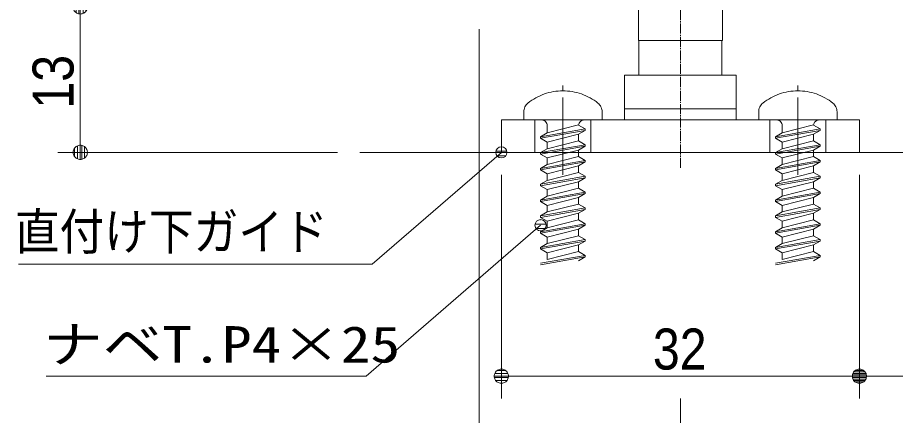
# Model space of a CAD drawing. Units: millimetres, scale not verified, with parts at other scales. Extents: x -6062 to 6062, y -3045 to 3045.
# Drawn here: x 138 to 923, y -2235 to -1880 of the extents above; entities that cross this region are included whole.
import ezdxf
from ezdxf.enums import TextEntityAlignment as Align

# ---------------------------------------------------------------- set-up
doc = ezdxf.new("R2010")
doc.units = ezdxf.units.MM
doc.header["$LTSCALE"] = 20
doc.linetypes.add('CHAIN2', pattern=[12, 9, -1, 1, -1])
for name, color, linetype, lineweight in [('0-1_2寸法-3', 7, 'Continuous', 9), ('0-2_2寸法-1', 7, 'Continuous', 9), ('0-3_0', 7, 'Continuous', 9), ('0-4_3一般', 7, 'Continuous', 9)]:
    doc.layers.add(name, color=color, linetype=linetype, lineweight=lineweight)
doc.styles.add('ＭＳ ゴシック', font='')
doc.styles.add('ＭＳ Ｐゴシック', font='')
doc.styles.get('ＭＳ ゴシック').set_extended_font_data('MS Gothic')
doc.styles.get('ＭＳ Ｐゴシック').set_extended_font_data('MS PGothic')

# ---------------------------------------------------------------- blocks, each defined once
blk = doc.blocks.new('グループ-2')
at = {"layer": '0-4_3一般'}
blk.add_line((44636.2, -40000), (64563.7, -40000), dxfattribs=at)
blk = doc.blocks.new('グループ-3')
at = {"layer": '0-4_3一般', "linetype": 'CHAIN2'}
blk.add_line((50363.7, -40277.5), (50363.7, -30158.5), dxfattribs=at)
blk = doc.blocks.new('グループ-10')
at = {"layer": '0-4_3一般'}
for p, q in [((52463.7, -38900), (52463.7, -38803.3)), ((51763.7, -39420), (51763.7, -39275.5)), ((53163.7, -39275.5), (53163.7, -39420)), ((52743.7, -39510.7), (52183.7, -39652.1)), ((52183.7, -39652.1), (52183.7, -39520)), ((52744.1, -39511), (52743.7, -39510.7)), ((52863.7, -39580), (52744.1, -39511)), ((53163.7, -39420), (52843.7, -39420)), ((52863.7, -39580), (52063.7, -39721.3)), ((52183.7, -39652.1), (52063.7, -39721.3)), ((52183.7, -39817.3), (52743.7, -39675.9)), ((52743.7, -39793.4), (52743.7, -39675.9)), ((52863.7, -39580), (52863.7, -39606.7)), ((52063.7, -39721.3), (52063.7, -39748)), ((52063.7, -39748), (52183.7, -39817.3)), ((52743.7, -39793.4), (52183.7, -39934.7)), ((52183.7, -39934.7), (52183.7, -39817.3)), ((52863.7, -39862.7), (52743.7, -39793.4)), ((52063.7, -40030.7), (52863.7, -39889.3)), ((52183.7, -39934.7), (52063.7, -40004)), ((52863.7, -39889.3), (52743.7, -39958.6)), ((52743.7, -40076.1), (52743.7, -39958.6)), ((52863.7, -39862.7), (52863.7, -39889.3)), ((52863.7, -40145.3), (52063.7, -40286.7)), ((52183.7, -40217.4), (52183.7, -40099.9)), ((52863.7, -40145.3), (52863.7, -40172)), ((52183.7, -40217.4), (52063.7, -40286.7)), ((52063.7, -40286.7), (52063.7, -40313.3)), ((52063.7, -40313.3), (52183.7, -40382.6)), ((52183.7, -40382.6), (52743.7, -40241.3)), ((52743.7, -40358.7), (52743.7, -40241.3)), ((52063.7, -40596), (52863.7, -40454.7)), ((52743.7, -40358.7), (52183.7, -40500.1)), ((52183.7, -40500.1), (52183.7, -40382.6)), ((52863.7, -40428), (52743.7, -40358.7)), ((52863.7, -40454.7), (52743.7, -40523.9)), ((52863.7, -40428), (52863.7, -40454.7)), ((52183.7, -40500.1), (52063.7, -40569.3)), ((52743.7, -40641.4), (52743.7, -40523.9)), ((52863.7, -40710.7), (52063.7, -40852)), ((52183.7, -40782.7), (52063.7, -40852)), ((52183.7, -40782.7), (52183.7, -40665.3)), ((52863.7, -40710.7), (52863.7, -40737.3)), ((52063.7, -40852), (52063.7, -40878.7)), ((52063.7, -40878.7), (52183.7, -40947.9)), ((52183.7, -40947.9), (52743.7, -40806.6)), ((52743.7, -40924.1), (52183.7, -41065.4)), ((52183.7, -41065.4), (52183.7, -40947.9)), ((52743.7, -40924.1), (52743.7, -40806.6)), ((52863.7, -40993.3), (52743.7, -40924.1)), ((52063.7, -41161.3), (52863.7, -41020)), ((52183.7, -41065.4), (52063.7, -41134.7)), ((52863.7, -41020), (52743.7, -41089.3)), ((52743.7, -41206.7), (52743.7, -41089.3)), ((52863.7, -40993.3), (52863.7, -41020)), ((52743.7, -41206.7), (52183.7, -41348.1)), ((52183.7, -41348.1), (52183.7, -41230.6)), ((52863.7, -41276), (52743.7, -41206.7)), ((52863.7, -41276), (52063.7, -41417.3)), ((52183.7, -41348.1), (52063.7, -41417.3)), ((52183.7, -41513.3), (52743.7, -41371.9)), ((52863.7, -41302.7), (52743.7, -41371.9)), ((52743.7, -41489.4), (52743.7, -41371.9)), ((52863.7, -41276), (52863.7, -41302.7)), ((52063.7, -41444), (52183.7, -41513.3)), ((52063.7, -41726.7), (52863.7, -41585.3)), ((52063.7, -41726.7), (52863.7, -41585.3)), ((52863.7, -41558.7), (52743.7, -41489.4)), ((52863.7, -41585.3), (52743.7, -41654.6)), ((52863.7, -41585.3), (52743.7, -41654.6)), ((52863.7, -41585.3), (52743.7, -41654.6)), ((52863.7, -41585.3), (52743.7, -41654.6)), ((52863.7, -41585.3), (52743.7, -41654.6)), ((52863.7, -41585.3), (52743.7, -41654.6)), ((52863.7, -41558.7), (52863.7, -41585.3)), ((52863.7, -41558.7), (52863.7, -41585.3)), ((52863.7, -41558.7), (52863.7, -41585.3)), ((52183.7, -41630.7), (52063.7, -41700)), ((52743.7, -41772.1), (52743.7, -41654.6)), ((52863.7, -41841.3), (52063.7, -41982.7)), ((52863.7, -41841.3), (52863.7, -41868))]:
    blk.add_line(p, q, dxfattribs=at)
for points in [[(52843.7, -39420), (52083.7, -39420), (51763.7, -39420)], [(52063.7, -39748), (52863.7, -39606.7), (52743.7, -39675.9)], [(52863.7, -39862.7), (52063.7, -40004), (52063.7, -40030.7)], [(52063.7, -40030.7), (52183.7, -40099.9), (52743.7, -39958.6)], [(52063.7, -40313.3), (52863.7, -40172), (52743.7, -40241.3)], [(52863.7, -40145.3), (52743.7, -40076.1), (52183.7, -40217.4)], [(52863.7, -40428), (52063.7, -40569.3), (52063.7, -40596)], [(52063.7, -40596), (52183.7, -40665.3), (52743.7, -40523.9)], [(52863.7, -40710.7), (52743.7, -40641.4), (52183.7, -40782.7)], [(52063.7, -40878.7), (52863.7, -40737.3), (52743.7, -40806.6)], [(52863.7, -40993.3), (52063.7, -41134.7), (52063.7, -41161.3)], [(52063.7, -41161.3), (52183.7, -41230.6), (52743.7, -41089.3)], [(52063.7, -41444), (52863.7, -41302.7), (52743.7, -41371.9)], [(52063.7, -41417.3), (52063.7, -41444), (52863.7, -41302.7), (52743.7, -41371.9)], [(52863.7, -41558.7), (52063.7, -41700), (52063.7, -41726.7)], [(52743.7, -41489.4), (52183.7, -41630.7), (52183.7, -41513.3)], [(52063.7, -41726.7), (52183.7, -41795.9), (52743.7, -41654.6)], [(52063.7, -42009.3), (52863.7, -41868), (52743.7, -41937.3)], [(52863.7, -41841.3), (52743.7, -41772.1), (52183.7, -41913.4), (52183.7, -41795.9)]]:
    blk.add_lwpolyline(points, dxfattribs=at)
for centre, radius, start, end in [((52463.7, -39900), 1000, 90, 109.34109), ((52463.7, -39900), 1000, 70.65891, 90), ((52463.7, -39900), 1000, 109.34109, 128.68219), ((52463.7, -39900), 1000, 51.31781, 70.65891), ((51963.7, -39275.5), 200, 154.34109, 180), ((51963.7, -39275.5), 200, 128.68219, 154.34109), ((52963.7, -39275.5), 200, 25.65891, 51.31781), ((52963.7, -39275.5), 200, 0, 25.65891), ((52083.7, -39520), 100, 45, 90), ((52083.7, -39520), 100, 0, 45), ((52843.7, -39520), 100, 132.40515, 174.8103), ((52843.7, -39520), 100, 90, 132.40515)]:
    blk.add_arc(centre, radius, start, end, dxfattribs=at)
blk = doc.blocks.new('グループ-16')
at = {"layer": '0-4_3一般'}
for p, q in [((48263.7, -38900), (48263.7, -38803.3)), ((47563.7, -39420), (47563.7, -39275.5)), ((47883.7, -39420), (47563.7, -39420)), ((48643.7, -39420), (47883.7, -39420)), ((48543.7, -39510.7), (47983.7, -39652.1)), ((47983.7, -39652.1), (47983.7, -39520)), ((48544.1, -39511), (48543.7, -39510.7)), ((48663.7, -39580), (48544.1, -39511)), ((47863.7, -39748), (48663.7, -39606.7)), ((47983.7, -39652.1), (47863.7, -39721.3)), ((48663.7, -39606.7), (48543.7, -39675.9)), ((48543.7, -39793.4), (48543.7, -39675.9)), ((48663.7, -39580), (48663.7, -39606.7)), ((47983.7, -39934.7), (47983.7, -39817.3)), ((48663.7, -39862.7), (47863.7, -40004)), ((47983.7, -39934.7), (47863.7, -40004)), ((47863.7, -40004), (47863.7, -40030.7)), ((47983.7, -40099.9), (48543.7, -39958.6)), ((48543.7, -40076.1), (48543.7, -39958.6)), ((48663.7, -39862.7), (48663.7, -39889.3)), ((47863.7, -40030.7), (47983.7, -40099.9)), ((47863.7, -40313.3), (48663.7, -40172)), ((48543.7, -40076.1), (47983.7, -40217.4)), ((47983.7, -40217.4), (47983.7, -40099.9)), ((48663.7, -40145.3), (48543.7, -40076.1)), ((48663.7, -40172), (48543.7, -40241.3)), ((48663.7, -40145.3), (48663.7, -40172)), ((47983.7, -40217.4), (47863.7, -40286.7)), ((48543.7, -40358.7), (48543.7, -40241.3)), ((48663.7, -40428), (47863.7, -40569.3)), ((47983.7, -40500.1), (47983.7, -40382.6)), ((48663.7, -40428), (48663.7, -40454.7)), ((47983.7, -40500.1), (47863.7, -40569.3)), ((47863.7, -40569.3), (47863.7, -40596)), ((47863.7, -40596), (47983.7, -40665.3)), ((47983.7, -40665.3), (48543.7, -40523.9)), ((48543.7, -40641.4), (47983.7, -40782.7)), ((48543.7, -40641.4), (48543.7, -40523.9)), ((48663.7, -40710.7), (48543.7, -40641.4)), ((47863.7, -40878.7), (48663.7, -40737.3)), ((47983.7, -40782.7), (47863.7, -40852)), ((47983.7, -40782.7), (47983.7, -40665.3)), ((48663.7, -40737.3), (48543.7, -40806.6)), ((48663.7, -40710.7), (48663.7, -40737.3)), ((47983.7, -41065.4), (47983.7, -40947.9)), ((48543.7, -40924.1), (48543.7, -40806.6)), ((48663.7, -40993.3), (47863.7, -41134.7)), ((47983.7, -41065.4), (47863.7, -41134.7)), ((47983.7, -41230.6), (48543.7, -41089.3)), ((48543.7, -41206.7), (48543.7, -41089.3)), ((48663.7, -40993.3), (48663.7, -41020)), ((47863.7, -41134.7), (47863.7, -41161.3)), ((47863.7, -41161.3), (47983.7, -41230.6)), ((48663.7, -41276), (48543.7, -41206.7)), ((48663.7, -41276), (47863.7, -41417.3)), ((47863.7, -41444), (48663.7, -41302.7)), ((47863.7, -41444), (48663.7, -41302.7)), ((47983.7, -41348.1), (47863.7, -41417.3)), ((47863.7, -41417.3), (47863.7, -41444)), ((48663.7, -41302.7), (48543.7, -41371.9)), ((48663.7, -41302.7), (48543.7, -41371.9)), ((48663.7, -41302.7), (48543.7, -41371.9)), ((48543.7, -41489.4), (48543.7, -41371.9)), ((48663.7, -41276), (48663.7, -41302.7)), ((48663.7, -41558.7), (47863.7, -41700)), ((48543.7, -41489.4), (47983.7, -41630.7)), ((47983.7, -41630.7), (47983.7, -41513.3)), ((48663.7, -41558.7), (48543.7, -41489.4)), ((48663.7, -41585.3), (48543.7, -41654.6)), ((48663.7, -41585.3), (48543.7, -41654.6)), ((48663.7, -41585.3), (48543.7, -41654.6)), ((48663.7, -41558.7), (48663.7, -41585.3)), ((48663.7, -41558.7), (48663.7, -41585.3)), ((47983.7, -41630.7), (47863.7, -41700)), ((47863.7, -41700), (47863.7, -41726.7)), ((47863.7, -41726.7), (47983.7, -41795.9)), ((47983.7, -41795.9), (48543.7, -41654.6)), ((48543.7, -41772.1), (48543.7, -41654.6)), ((48663.7, -41841.3), (47863.7, -41982.7)), ((47863.7, -42009.3), (48663.7, -41868)), ((48543.7, -41772.1), (47983.7, -41913.4)), ((47983.7, -41913.4), (47983.7, -41795.9)), ((48663.7, -41841.3), (48543.7, -41772.1)), ((48663.7, -41868), (48543.7, -41937.3)), ((48663.7, -41841.3), (48663.7, -41868))]:
    blk.add_line(p, q, dxfattribs=at)
for points in [[(48963.7, -39275.5), (48963.7, -39420), (48643.7, -39420)], [(48663.7, -39580), (47863.7, -39721.3), (47863.7, -39748)], [(47863.7, -39748), (47983.7, -39817.3), (48543.7, -39675.9)], [(48663.7, -39862.7), (48543.7, -39793.4), (47983.7, -39934.7)], [(47863.7, -40030.7), (48663.7, -39889.3), (48543.7, -39958.6)], [(48663.7, -40145.3), (47863.7, -40286.7), (47863.7, -40313.3)], [(47863.7, -40313.3), (47983.7, -40382.6), (48543.7, -40241.3)], [(47863.7, -40596), (48663.7, -40454.7), (48543.7, -40523.9)], [(48663.7, -40428), (48543.7, -40358.7), (47983.7, -40500.1)], [(48663.7, -40710.7), (47863.7, -40852), (47863.7, -40878.7)], [(47863.7, -40878.7), (47983.7, -40947.9), (48543.7, -40806.6)], [(48663.7, -40993.3), (48543.7, -40924.1), (47983.7, -41065.4)], [(47863.7, -41161.3), (48663.7, -41020), (48543.7, -41089.3)], [(48543.7, -41206.7), (47983.7, -41348.1), (47983.7, -41230.6)], [(47863.7, -41444), (47983.7, -41513.3), (48543.7, -41371.9)], [(47863.7, -41726.7), (48663.7, -41585.3), (48543.7, -41654.6)], [(47863.7, -41726.7), (48663.7, -41585.3), (48543.7, -41654.6)], [(48663.7, -41558.7), (48663.7, -41585.3), (48543.7, -41654.6)]]:
    blk.add_lwpolyline(points, dxfattribs=at)
for centre, radius, start, end in [((48263.7, -39900), 1000, 90, 109.34109), ((48263.7, -39900), 1000, 70.65891, 90), ((48263.7, -39900), 1000, 109.34109, 128.68219), ((48263.7, -39900), 1000, 51.31781, 70.65891), ((47763.7, -39275.5), 200, 154.34109, 180), ((47763.7, -39275.5), 200, 128.68219, 154.34109), ((48763.7, -39275.5), 200, 25.65891, 51.31781), ((48763.7, -39275.5), 200, 0, 25.65891), ((47883.7, -39520), 100, 45, 90), ((47883.7, -39520), 100, 0, 45), ((48643.7, -39520), 100, 132.40515, 174.8103), ((48643.7, -39520), 100, 90, 132.40515)]:
    blk.add_arc(centre, radius, start, end, dxfattribs=at)
blk = doc.blocks.new('グループ-23')
at = {"layer": '0-4_3一般'}
for p, q in [((51013.7, -35500), (49713.7, -35500)), ((51113.7, -38000), (51113.7, -35600))]:
    blk.add_line(p, q, dxfattribs=at)
blk.add_lwpolyline([(49613.7, -35600), (49613.7, -38000), (51113.7, -38000)], dxfattribs=at)
for centre, start, end in [((49713.7, -35600), 135, 180), ((49713.7, -35600), 90, 135), ((51013.7, -35600), 45, 90), ((51013.7, -35600), 0, 45)]:
    blk.add_arc(centre, 100, start, end, dxfattribs=at)
blk = doc.blocks.new('グループ-24')
at = {"layer": '0-4_3一般'}
for p, q in [((51103.7, -38000), (49623.7, -38000)), ((49623.7, -38000), (49623.7, -38620)), ((51103.7, -38000), (51103.7, -38620)), ((49363.7, -39220), (49363.7, -38620)), ((50763.7, -38620), (51363.7, -38620)), ((51363.7, -39220), (51363.7, -38620)), ((51363.7, -39220), (49363.7, -39220))]:
    blk.add_line(p, q, dxfattribs=at)
blk.add_lwpolyline([(49363.7, -38620), (49963.7, -38620), (50763.7, -38620)], dxfattribs=at)
blk = doc.blocks.new('グループ-25')
at = {"layer": '0-4_3一般'}
for p, q in [((48263.7, -40400), (48263.7, -39020)), ((52463.7, -40400), (52463.7, -39020)), ((49363.7, -39220), (49363.7, -39420)), ((51363.7, -39220), (49363.7, -39220)), ((51363.7, -39420), (51363.7, -39220)), ((47163.7, -39420), (53563.7, -39420)), ((47163.7, -40000), (47163.7, -39420)), ((47763.7, -40000), (47763.7, -39420)), ((48763.7, -39420), (48763.7, -40000)), ((51963.7, -40000), (51963.7, -39420)), ((52963.7, -39420), (52963.7, -40000)), ((53563.7, -39420), (53563.7, -40000)), ((53563.7, -40000), (47163.7, -40000))]:
    blk.add_line(p, q, dxfattribs=at)
for name in ['グループ-23', 'グループ-24']:
    blk.add_blockref(name, (0, 0), dxfattribs=at)
blk = doc.blocks.new('グループ-31')
at = {"layer": '0-4_3一般'}
for name in ['グループ-3', 'グループ-25', 'グループ-16', 'グループ-10']:
    blk.add_blockref(name, (0, 0), dxfattribs=at)
blk = doc.blocks.new('グループ-32')
at = {"layer": '0-4_3一般'}
for name in ['グループ-31', 'グループ-2']:
    blk.add_blockref(name, (0, 0), dxfattribs=at)
blk = doc.blocks.new('_Dot')
at = {"layer": '0-3_0'}
for p, q in [((-10, 0), (-20, 0)), ((9.78, 2), (-9.78, 2)), ((7.99, 6), (-7.99, 6)), ((9.16, -3.98), (-9.16, -3.98)), ((6, -7.98), (-6, -7.98))]:
    blk.add_line(p, q, dxfattribs=at)
for points in [[(10, 0), (9.92, 1.25), (9.69, 2.49), (9.3, 3.68), (8.76, 4.82), (8.09, 5.88), (7.29, 6.85), (6.37, 7.71), (5.36, 8.44), (4.26, 9.05), (3.09, 9.51), (1.87, 9.82), (0.63, 9.98), (-0.63, 9.98), (-1.87, 9.82), (-3.09, 9.51), (-4.26, 9.05), (-5.36, 8.44), (-6.37, 7.71), (-7.29, 6.85), (-8.09, 5.88), (-8.76, 4.82), (-9.3, 3.68), (-9.69, 2.49), (-9.92, 1.25), (-10, 0), (0, 0)], [(-10, 0), (-9.92, -1.25), (-9.69, -2.49), (-9.3, -3.68), (-8.76, -4.82), (-8.09, -5.88), (-7.29, -6.85), (-6.37, -7.71), (-5.36, -8.44), (-4.26, -9.05), (-3.09, -9.51), (-1.87, -9.82), (-0.63, -9.98), (0.63, -9.98), (1.87, -9.82), (3.09, -9.51), (4.26, -9.05), (5.36, -8.44), (6.37, -7.71), (7.29, -6.85), (8.09, -5.88), (8.76, -4.82), (9.3, -3.68), (9.69, -2.49), (9.92, -1.25), (10, 0), (0, 0)]]:
    blk.add_lwpolyline(points, close=True, dxfattribs=at)

msp = doc.modelspace()

# ---------------------------------------------------------------- linework, layer by layer
at = {"layer": '0-1_2寸法-3'}
for p, q in [((575.58, -1999.01), (565.79, -1999.01)), ((570.85, -1995.01), (570.52, -1995.01)), ((570.85, -1995.01), (570.52, -1995.01)), ((574.68, -2003.01), (566.69, -2003.01)), ((605.85, -2060.14), (605.52, -2060.14)), ((605.85, -2060.14), (605.52, -2060.14)), ((610.58, -2064.14), (600.79, -2064.14)), ((609.68, -2068.14), (601.69, -2068.14))]:
    msp.add_line(p, q, dxfattribs=at)
for points in [[(570.68, -2000), (455.21, -2100), (139.2, -2100)], [(605.68, -2065.13), (449.95, -2200), (163.65, -2200)]]:
    msp.add_lwpolyline(points, dxfattribs=at)
for centre in [(570.68, -2000), (570.68, -2000), (605.68, -2065.13), (605.68, -2065.13)]:
    msp.add_circle(centre, 5.01, dxfattribs=at)
at = {"layer": '0-2_2寸法-1'}
for p, q in [((194.31, -1882.71), (194.31, -1987.29)), ((550.68, -1890), (550.68, -2420)), ((424.31, -2000), (174.31, -2000)), ((570.68, -2020), (570.68, -2220)), ((890.68, -2020), (890.68, -2220)), ((890.68, -2020), (890.68, -2220)), ((877.97, -2200), (583.4, -2200)), ((903.4, -2200), (1017.97, -2200)), ((730.68, -2220), (730.68, -2320))]:
    msp.add_line(p, q, dxfattribs=at)

# ---------------------------------------------------------------- block references
at = {"layer": '0-2_2寸法-1', "xscale": 0.6356201, "yscale": 0.6356201}
for p, rotation in [((194.31, -1870), 90), ((194.31, -2000), 270), ((570.68, -2200), 180), ((890.68, -2200), 180)]:
    msp.add_blockref('_Dot', p, dxfattribs=dict(at, rotation=rotation))
msp.add_blockref('_Dot', (890.68, -2200), dxfattribs=at)
at = {"layer": '0-4_3一般', "xscale": 0.05, "yscale": 0.05}
msp.add_blockref('グループ-32', (-1787.5, 0), dxfattribs=at)

# ---------------------------------------------------------------- texts
at = {"layer": '0-1_2寸法-3', "style": 'ＭＳ ゴシック'}
for s, width, p in [('直付け下ガイド', 0.9, (135.75, -2096.83)), ('ナベT.P4×25', 1.2, (161.15, -2197.61))]:
    msp.add_text(s, height=32.55, dxfattribs=dict(at, width=width)).set_placement(p, align=Align.BOTTOM_LEFT)
at = {"layer": '0-2_2寸法-1', "style": 'ＭＳ Ｐゴシック', "width": 0.9}
msp.add_text('13', height=36.66, rotation=90, dxfattribs=at).set_placement((199.27, -1960.93), align=Align.BOTTOM_LEFT)
msp.add_text('32', height=36.66, dxfattribs=at).set_placement((706.09, -2205.06), align=Align.BOTTOM_LEFT)

doc.saveas('drawing.dxf')
